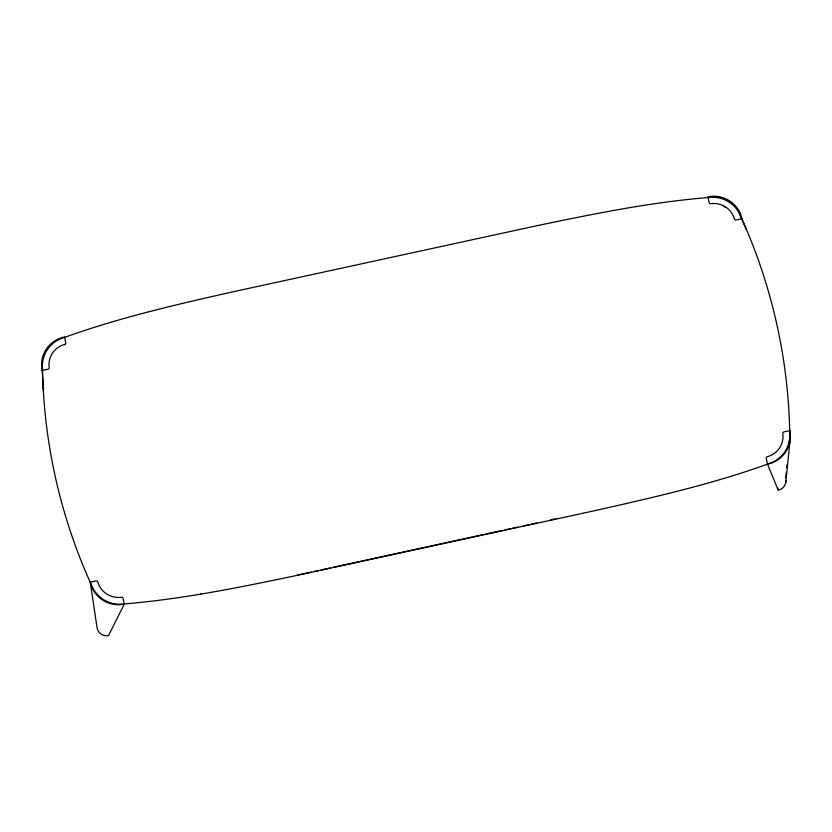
<?xml version="1.0" encoding="UTF-8"?>
<svg xmlns="http://www.w3.org/2000/svg" width="832" height="832" viewBox="0 0 832 832"><rect width="100%" height="100%" fill="white"/><g stroke="black" fill="none" stroke-linecap="round" stroke-linejoin="round"><path stroke-width="1.25" d="M785.793 477.786L786.23 472.69M786.666 467.605L786.885 465.057M789.589 433.233L789.807 430.685L783.973 431.87A1.477 1.456 2.3 0 0 782.818 433.503A21.403 21.06 2.3 0 1 767.322 456.716A1.477 1.456 2.3 0 0 766.262 458.411L767.478 464.142L778.242 490.204A9.599 9.443 2.3 0 0 785.886 480.771M785.751 482.591L789.984 441.303M789.318 441.064L789.069 442.364M788.424 444.808L788.757 443.654M124.301 604.136L108.493 635.596A9.599 9.443 2.3 0 1 97.146 628.254L90.251 582.119L96.086 580.944A1.477 1.456 2.3 0 1 97.802 581.984A21.403 21.06 2.3 0 0 121.43 597.251A1.477 1.456 2.3 0 1 123.084 598.395L124.301 604.136A28.787 28.319 2.3 0 1 90.251 582.119M65.447 344.042L64.542 344.77M297.18 575.151L311.126 572.114M313.654 571.563L318.729 570.461M321.256 569.91L330.127 567.975M332.665 567.424L483.465 534.56M486.002 533.998L502.476 530.41M505.003 529.859L510.078 528.757M512.606 528.206L517.681 527.103M524.014 525.72L529.079 524.618M531.617 524.056L536.682 522.954M550.628 519.917L555.693 518.814M297.326 575.328L598.967 509.746C656.989 496.652 715.135 483.33 771.077 462.852A29.921 29.432 2.3 0 0 789.776 436.02A563.482 554.226 2.3 0 0 739.575 213.876A29.921 29.432 2.3 0 0 711.058 197.309C651.612 201.937 593.133 213.959 534.872 226.148L233.23 291.741C175.219 304.824 117.073 318.157 61.121 338.624A29.921 29.432 2.3 0 0 42.422 365.466A563.482 554.226 2.3 0 0 92.633 587.61A29.921 29.432 2.3 0 0 121.139 604.178C180.586 599.55 239.065 587.527 297.326 575.328L297.315 575.484M42.193 370.406L48.027 369.221A1.477 1.456 2.3 0 0 49.182 367.598A21.403 21.06 2.3 0 1 64.678 344.386A1.477 1.456 2.3 0 0 65.738 342.69L64.522 336.95A28.787 28.319 2.3 0 0 42.193 370.406L43.566 390.395A9.599 9.443 2.3 0 1 43.503 386.859M725.504 207.293L725.546 207.324A21.403 21.06 2.3 0 0 723.944 206.378M200.71 594.183L200.616 593.757M740.054 215.103L746.418 229.653M777.754 487.895L778.242 490.204M789.807 430.685A28.787 28.319 2.3 0 1 767.478 464.142M741.957 218.806L736.133 219.991A1.477 1.456 2.3 0 1 734.406 218.951A21.403 21.06 2.3 0 0 710.788 203.674A1.477 1.456 2.3 0 1 709.124 202.53L707.918 196.799A28.787 28.319 2.3 0 1 741.957 218.806"/></g></svg>
